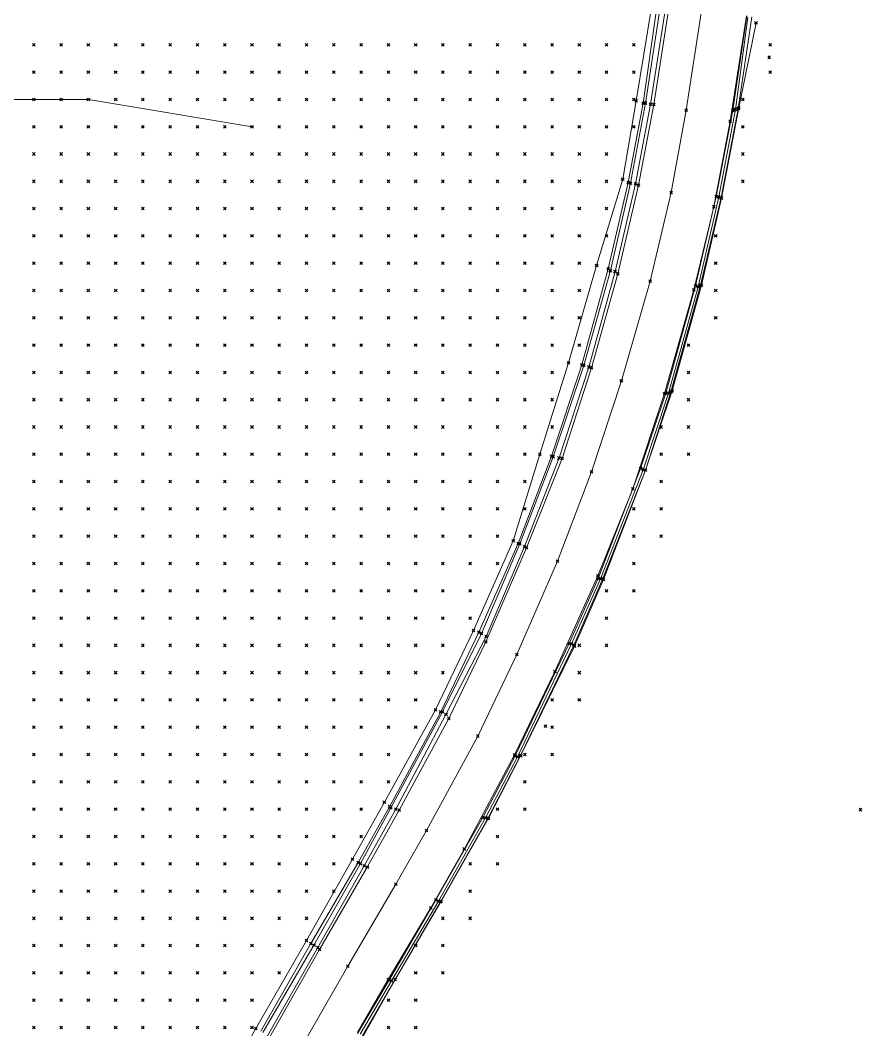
# Model space of a CAD drawing. Header units: metres. Extents: x 441556 to 446409, y 432338 to 461058.
# Drawn here: x 442477.4 to 442570, y 455363.2 to 455474.1 of the extents above; entities that cross this region are included whole.
import ezdxf

# ---------------------------------------------------------------- set-up
doc = ezdxf.new("R2010")
doc.units = ezdxf.units.M
doc.header["$MEASUREMENT"] = 0
doc.header["$PDMODE"] = 35
doc.header["$PDSIZE"] = 0.15
for name, color, linetype, lineweight in [('DTM-BRE-RevN_GRP_ CAROSABIL', 2, 'Continuous', 0), ('DTM-BRE-RevN_GRP_AX', 2, 'Continuous', 0), ('DTM-BRE-RevN_GRP_PARAPET BETON_SUS', 2, 'Continuous', 0), ('DTM-BRE-RevN_GRP_PARAPET METALIC', 2, 'Continuous', 0), ('DTM-BRE-RevN_GRP_SANT BETON JOS', 2, 'Continuous', 0), ('DTM-BRE-RevN_GRP_SANT BETON SUS', 2, 'Continuous', 0), ('DTM-BRE-RevN_GRP_TALUZ SUS', 2, 'Continuous', 0), ('DTM-BRE-RevN_YP_RevK_0YP', 1, 'Continuous', 0), ('DTM-NOK-RevN_LIDAR_co_lidar', 91, 'Continuous', 0), ('DTM-NOK-RevN_RTK', 32, 'Continuous', 0)]:
    doc.layers.add(name, color=color, linetype=linetype, lineweight=lineweight)

msp = doc.modelspace()

# ---------------------------------------------------------------- linework, layer by layer
at = {"layer": 'DTM-BRE-RevN_GRP_ CAROSABIL'}
for p, q in [((442548.684, 455475.194, 364.113), (442547.081, 455464.817, 364.076)), ((442557.282, 455474.566, 364.423), (442555.462, 455463.005, 364.367)), ((442547.081, 455464.817, 364.076), (442545.379, 455455.966, 364.063)), ((442555.462, 455463.005, 364.367), (442553.683, 455453.602, 364.303)), ((442545.379, 455455.966, 364.063), (442543.115, 455446.216, 364.08)), ((442553.683, 455453.602, 364.303), (442551.463, 455444.475, 364.274)), ((442543.115, 455446.216, 364.08), (442540.216, 455435.908, 364.086)), ((442551.463, 455444.475, 364.274), (442548.239, 455433.088, 364.287)), ((442540.216, 455435.908, 364.086), (442536.999, 455425.943, 364.107)), ((442548.239, 455433.088, 364.287), (442544.76, 455422.614, 364.322)), ((442536.999, 455425.943, 364.107), (442533.083, 455416.12, 364.114)), ((442544.76, 455422.614, 364.322), (442540.911, 455413.052, 364.333)), ((442533.083, 455416.12, 364.114), (442528.608, 455405.796, 364.16)), ((442540.911, 455413.052, 364.333), (442536.207, 455402.536, 364.339)), ((442528.608, 455405.796, 364.16), (442524.521, 455397.362, 364.124)), ((442536.207, 455402.536, 364.339), (442531.766, 455393.377, 364.387)), ((442524.521, 455397.362, 364.124), (442519.064, 455387.278, 364.154)), ((442531.766, 455393.377, 364.387), (442526.242, 455383.044, 364.381)), ((442519.064, 455387.278, 364.154), (442515.572, 455381.021, 364.156)), ((442526.242, 455383.044, 364.381), (442522.546, 455376.552, 364.353)), ((442515.572, 455381.021, 364.156), (442510.323, 455371.977, 364.179)), ((442522.546, 455376.552, 364.353), (442517.866, 455368.67, 364.267)), ((442510.323, 455371.977, 364.179), (442504.839, 455362.369, 364.205)), ((442517.866, 455368.67, 364.267), (442514.486, 455362.846, 364.226))]:
    msp.add_line(p, q, dxfattribs=at)
at = {"layer": 'DTM-BRE-RevN_GRP_AX'}
for p, q in [((442550.643, 455464.212, 364.195), (442552.289, 455474.905, 364.214)), ((442548.99, 455455.159, 364.174), (442550.643, 455464.212, 364.195)), ((442546.683, 455445.431, 364.163), (442548.99, 455455.159, 364.174)), ((442543.505, 455434.477, 364.155), (442546.683, 455445.431, 364.163)), ((442540.228, 455424.464, 364.214), (442543.505, 455434.477, 364.155)), ((442536.476, 455414.64, 364.196), (442540.228, 455424.464, 364.214)), ((442532.013, 455404.384, 364.225), (442536.476, 455414.64, 364.196)), ((442527.737, 455395.439, 364.232), (442532.013, 455404.384, 364.225)), ((442522.064, 455385.066, 364.247), (442527.737, 455395.439, 364.232)), ((442518.72, 455379.147, 364.247), (442522.064, 455385.066, 364.247)), ((442513.423, 455370.161, 364.275), (442518.72, 455379.147, 364.247)), ((442507.993, 455360.696, 364.287), (442513.423, 455370.161, 364.275))]:
    msp.add_line(p, q, dxfattribs=at)
at = {"layer": 'DTM-BRE-RevN_GRP_PARAPET BETON_SUS'}
for p, q in [((442557.299, 455474.582, 364.475), (442555.777, 455464.191, 364.562)), ((442556.364, 455464.354, 364.526), (442557.866, 455474.461, 364.493)), ((442555.777, 455464.191, 364.562), (442553.939, 455454.728, 364.554)), ((442554.464, 455454.595, 364.532), (442556.364, 455464.354, 364.526)), ((442553.939, 455454.728, 364.554), (442551.675, 455444.919, 364.5)), ((442552.222, 455444.975, 364.513), (442554.464, 455454.595, 364.532)), ((442551.675, 455444.919, 364.5), (442548.408, 455433.116, 364.49)), ((442548.963, 455433.246, 364.464), (442552.222, 455444.975, 364.513)), ((442548.408, 455433.116, 364.49), (442545.628, 455424.841, 364.502)), ((442546.153, 455424.664, 364.492), (442548.963, 455433.246, 364.464)), ((442545.628, 455424.841, 364.502), (442540.946, 455412.75, 364.55)), ((442541.46, 455412.738, 364.543), (442546.153, 455424.664, 364.492)), ((442540.946, 455412.75, 364.55), (442537.78, 455405.613, 364.541)), ((442538.298, 455405.423, 364.54), (442541.46, 455412.738, 364.543)), ((442537.78, 455405.613, 364.541), (442531.817, 455393.256, 364.647)), ((442532.426, 455393.315, 364.634), (442538.298, 455405.423, 364.54)), ((442531.817, 455393.256, 364.647), (442528.268, 455386.475, 364.62)), ((442528.81, 455386.367, 364.597), (442532.426, 455393.315, 364.634)), ((442528.268, 455386.475, 364.62), (442523.114, 455377.443, 364.583)), ((442523.622, 455377.234, 364.573), (442528.81, 455386.367, 364.597)), ((442523.114, 455377.443, 364.583), (442517.997, 455368.678, 364.607)), ((442518.638, 455368.674, 364.607), (442523.622, 455377.234, 364.573)), ((442517.997, 455368.678, 364.607), (442514.5, 455362.754, 364.588)), ((442515.025, 455362.48, 364.578), (442518.638, 455368.674, 364.607))]:
    msp.add_line(p, q, dxfattribs=at)
at = {"layer": 'DTM-BRE-RevN_GRP_PARAPET METALIC'}
for p, q in [((442556.051, 455464.296, 364.566), (442557.415, 455474.436, 364.5)), ((442554.231, 455454.671, 364.554), (442556.051, 455464.296, 364.566)), ((442551.942, 455444.792, 364.506), (442554.231, 455454.671, 364.554)), ((442548.706, 455433.104, 364.5), (442551.942, 455444.792, 364.506)), ((442545.894, 455424.677, 364.5), (442548.706, 455433.104, 364.5)), ((442541.2, 455412.726, 364.547), (442545.894, 455424.677, 364.5)), ((442538.023, 455405.57, 364.528), (442541.2, 455412.726, 364.547)), ((442532.093, 455393.142, 364.635), (442538.023, 455405.57, 364.528)), ((442528.568, 455386.464, 364.614), (442532.093, 455393.142, 364.635)), ((442523.398, 455377.296, 364.572), (442528.568, 455386.464, 364.614)), ((442518.24, 455368.534, 364.589), (442523.398, 455377.296, 364.572)), ((442514.783, 455362.688, 364.572), (442518.24, 455368.534, 364.589))]:
    msp.add_line(p, q, dxfattribs=at)
at = {"layer": 'DTM-BRE-RevN_GRP_SANT BETON JOS'}
for p, q in [((442546.169, 455464.992, 363.729), (442547.733, 455475.271, 363.7)), ((442544.523, 455456.174, 363.717), (442546.169, 455464.992, 363.729)), ((442542.295, 455446.573, 363.719), (442544.523, 455456.174, 363.717)), ((442539.378, 455436.163, 363.804), (442542.295, 455446.573, 363.719)), ((442536.009, 455426.107, 363.715), (442539.378, 455436.163, 363.804)), ((442532.329, 455416.554, 363.785), (442536.009, 455426.107, 363.715)), ((442528.128, 455406.694, 363.831), (442532.329, 455416.554, 363.785)), ((442523.846, 455398.101, 363.843), (442528.128, 455406.694, 363.831)), ((442518.165, 455387.547, 363.851), (442523.846, 455398.101, 363.843)), ((442514.806, 455381.416, 363.876), (442518.165, 455387.547, 363.851)), ((442509.704, 455372.448, 363.912), (442514.806, 455381.416, 363.876)), ((442504.074, 455362.854, 363.899), (442509.704, 455372.448, 363.912))]:
    msp.add_line(p, q, dxfattribs=at)
at = {"layer": 'DTM-BRE-RevN_GRP_SANT BETON SUS'}
for p, q in [((442545.9, 455464.987, 364.009), (442547.388, 455475.262, 363.973)), ((442546.699, 455464.869, 364.006), (442548.314, 455475.177, 364.023)), ((442544.257, 455456.256, 364.004), (442545.9, 455464.987, 364.009)), ((442545.06, 455456.113, 364.032), (442546.699, 455464.869, 364.006)), ((442542.05, 455446.768, 363.976), (442544.257, 455456.256, 364.004)), ((442542.81, 455446.486, 364.064), (442545.06, 455456.113, 364.032)), ((442539.166, 455436.221, 363.943), (442542.05, 455446.768, 363.976)), ((442539.923, 455435.985, 364.079), (442542.81, 455446.486, 364.064)), ((442535.829, 455426.191, 363.931), (442539.166, 455436.221, 363.943)), ((442536.652, 455425.99, 364.018), (442539.923, 455435.985, 364.079)), ((442532.161, 455416.587, 363.936), (442535.829, 455426.191, 363.931)), ((442532.859, 455416.278, 364.012), (442536.652, 455425.99, 364.018)), ((442527.822, 455406.837, 364.001), (442532.161, 455416.587, 363.936)), ((442528.644, 455406.378, 364.043), (442532.859, 455416.278, 364.012)), ((442523.639, 455398.111, 364.023), (442527.822, 455406.837, 364.001)), ((442524.222, 455397.807, 363.975), (442528.644, 455406.378, 364.043)), ((442518.009, 455387.674, 364.146), (442523.639, 455398.111, 364.023)), ((442518.693, 455387.396, 364.023), (442524.222, 455397.807, 363.975)), ((442514.572, 455381.528, 364.136), (442518.009, 455387.674, 364.146)), ((442515.237, 455381.188, 364.051), (442518.693, 455387.396, 364.023)), ((442509.346, 455372.655, 364.139), (442514.572, 455381.528, 364.136)), ((442510.142, 455372.202, 364.094), (442515.237, 455381.188, 364.051)), ((442503.844, 455363.008, 364.192), (442509.346, 455372.655, 364.139)), ((442504.6, 455362.479, 364.143), (442510.142, 455372.202, 364.094))]:
    msp.add_line(p, q, dxfattribs=at)
at = {"layer": 'DTM-BRE-RevN_GRP_TALUZ SUS'}
for p, q in [((442556.416, 455464.471, 363.957), (442558.313, 455473.802, 364.037)), ((442460.9, 455465.388, 424.63), (442484.894, 455465.388, 404.162)), ((442484.894, 455465.388, 404.162), (442502.89, 455462.389, 389.417)), ((442554.505, 455454.547, 363.915), (442556.416, 455464.471, 363.957)), ((442552.309, 455444.972, 363.859), (442554.505, 455454.547, 363.915)), ((442549.105, 455433.372, 363.701), (442552.309, 455444.972, 363.859)), ((442546.167, 455424.666, 363.659), (442549.105, 455433.372, 363.701)), ((442541.55, 455412.642, 363.821), (442546.167, 455424.666, 363.659)), ((442538.342, 455405.329, 363.894), (442541.55, 455412.642, 363.821)), ((442532.433, 455393.25, 363.971), (442538.342, 455405.329, 363.894)), ((442528.9, 455386.41, 363.965), (442532.433, 455393.25, 363.971)), ((442523.693, 455377.295, 363.915), (442528.9, 455386.41, 363.965)), ((442518.647, 455368.672, 364.056), (442523.693, 455377.295, 363.915)), ((442507.647, 455349.318, 364.027), (442518.647, 455368.672, 364.056))]:
    msp.add_line(p, q, dxfattribs=at)
at = {"layer": 'DTM-BRE-RevN_YP_RevK_0YP'}
for p, q in [((442546.839, 455475.473, 364.589), (442545.139, 455465.248, 364.623)), ((442545.139, 455465.248, 364.623), (442543.653, 455456.624, 364.511)), ((442543.653, 455456.624, 364.511), (442540.79, 455447.154, 364.587)), ((442540.79, 455447.154, 364.587), (442537.697, 455436.452, 364.437)), ((442537.697, 455436.452, 364.437), (442534.539, 455426.394, 364.471)), ((442534.539, 455426.394, 364.471), (442531.624, 455416.896, 364.381)), ((442531.624, 455416.896, 364.381), (442527.251, 455407.036, 364.382)), ((442527.251, 455407.036, 364.382), (442523.073, 455398.309, 364.639)), ((442523.073, 455398.309, 364.639), (442517.442, 455388.161, 364.696)), ((442517.442, 455388.161, 364.696), (442513.928, 455381.9, 364.551)), ((442513.928, 455381.9, 364.551), (442508.89, 455372.96, 364.679)), ((442508.89, 455372.96, 364.679), (442503.297, 455363.309, 364.839)), ((442503.297, 455363.309, 364.839), (442497.877, 455353.729, 366.388))]:
    msp.add_line(p, q, dxfattribs=at)
at = {"layer": 'DTM-NOK-RevN_LIDAR_co_lidar'}
for p in [(442478.896, 455471.387, 407.685), (442481.895, 455471.387, 404.922), (442484.894, 455471.387, 402.189), (442487.894, 455471.387, 399.543), (442490.893, 455471.387, 396.864), (442493.892, 455471.387, 394.413), (442496.892, 455471.387, 392.199), (442499.891, 455471.387, 389.911), (442502.89, 455471.387, 387.534), (442505.89, 455471.387, 385.25), (442508.889, 455471.387, 383.148), (442511.888, 455471.387, 381.174), (442514.888, 455471.387, 379.302), (442517.887, 455471.387, 377.632), (442520.886, 455471.387, 376.058), (442523.886, 455471.387, 374.39), (442526.885, 455471.387, 373.164), (442529.884, 455471.387, 371.941), (442532.884, 455471.387, 371.013), (442535.883, 455471.387, 370.101), (442538.882, 455471.387, 369.401), (442541.882, 455471.387, 368.723), (442544.881, 455471.387, 366.359), (442559.878, 455471.387, 364.777), (442478.896, 455468.387, 408.846), (442481.895, 455468.387, 406.212), (442484.894, 455468.387, 403.397), (442487.894, 455468.387, 400.574), (442490.893, 455468.387, 398.072), (442493.892, 455468.387, 395.66), (442496.892, 455468.387, 393.276), (442499.891, 455468.387, 390.873), (442502.89, 455468.387, 388.427), (442505.89, 455468.387, 386.035), (442508.889, 455468.387, 383.876), (442511.888, 455468.387, 381.823), (442514.888, 455468.387, 379.681), (442517.887, 455468.387, 377.647), (442520.886, 455468.387, 375.722), (442523.886, 455468.387, 373.892), (442526.885, 455468.387, 372.569), (442529.884, 455468.387, 371.392), (442532.884, 455468.387, 370.446), (442535.883, 455468.387, 369.749), (442538.882, 455468.387, 369.115), (442541.882, 455468.387, 368.425), (442544.881, 455468.387, 365.525), (442559.878, 455468.387, 364.821), (442478.896, 455465.388, 409.535), (442481.895, 455465.388, 406.876), (442484.894, 455465.388, 404.162), (442487.894, 455465.388, 401.407), (442490.893, 455465.388, 398.875), (442493.892, 455465.388, 396.497), (442496.892, 455465.388, 394.045), (442499.891, 455465.388, 391.573), (442502.89, 455465.388, 389.088), (442505.89, 455465.388, 386.616), (442508.889, 455465.388, 384.32), (442511.888, 455465.388, 382.122), (442514.888, 455465.388, 379.837), (442517.887, 455465.388, 377.529), (442520.886, 455465.388, 375.337), (442523.886, 455465.388, 373.589), (442526.885, 455465.388, 372.158), (442529.884, 455465.388, 370.889), (442532.884, 455465.388, 369.823), (442535.883, 455465.388, 369.115), (442538.882, 455465.388, 368.633), (442541.882, 455465.388, 368.041), (442544.881, 455465.388, 364.803), (442556.878, 455465.388, 364.674), (442478.896, 455462.389, 409.982), (442481.895, 455462.389, 407.35), (442484.894, 455462.389, 404.629), (442487.894, 455462.389, 401.891), (442490.893, 455462.389, 399.378), (442493.892, 455462.389, 397.02), (442496.892, 455462.389, 394.578), (442499.891, 455462.389, 391.985), (442502.89, 455462.389, 389.417), (442505.89, 455462.389, 386.947), (442508.889, 455462.389, 384.531), (442511.888, 455462.389, 382.178), (442514.888, 455462.389, 379.796), (442517.887, 455462.389, 377.294), (442520.886, 455462.389, 375.015), (442523.886, 455462.389, 373.302), (442526.885, 455462.389, 371.89), (442529.884, 455462.389, 370.441), (442532.884, 455462.389, 369.288), (442535.883, 455462.389, 368.416), (442538.882, 455462.389, 368.002), (442541.882, 455462.389, 367.364), (442544.881, 455462.389, 364.508), (442556.878, 455462.389, 364.488), (442478.896, 455459.389, 409.996), (442481.895, 455459.389, 407.537), (442484.894, 455459.389, 404.824), (442487.894, 455459.389, 402.245), (442490.893, 455459.389, 399.701), (442493.892, 455459.389, 397.189), (442496.892, 455459.389, 394.713), (442499.891, 455459.389, 392.055), (442502.89, 455459.389, 389.433), (442505.89, 455459.389, 386.973), (442508.889, 455459.389, 384.592), (442511.888, 455459.389, 382.173), (442514.888, 455459.389, 379.63), (442517.887, 455459.389, 377.166), (442520.886, 455459.389, 374.95), (442523.886, 455459.389, 372.993), (442526.885, 455459.389, 371.48), (442529.884, 455459.389, 369.866), (442532.884, 455459.389, 368.797), (442535.883, 455459.389, 367.802), (442538.882, 455459.389, 367.295), (442541.882, 455459.389, 366.532), (442556.878, 455459.389, 363.984), (442478.896, 455456.39, 409.759), (442481.895, 455456.39, 407.333), (442484.894, 455456.39, 404.844), (442487.894, 455456.39, 402.402), (442490.893, 455456.39, 399.784), (442493.892, 455456.39, 397.264), (442496.892, 455456.39, 394.655), (442499.891, 455456.39, 392.053), (442502.89, 455456.39, 389.505), (442505.89, 455456.39, 387.013), (442508.889, 455456.39, 384.574), (442511.888, 455456.39, 382.047), (442514.888, 455456.39, 379.527), (442517.887, 455456.39, 377.23), (442520.886, 455456.39, 374.905), (442523.886, 455456.39, 372.658), (442526.885, 455456.39, 370.915), (442529.884, 455456.39, 369.335), (442532.884, 455456.39, 368.102), (442535.883, 455456.39, 367.233), (442538.882, 455456.39, 366.812), (442541.882, 455456.39, 365.934), (442556.878, 455456.39, 363.121), (442478.896, 455453.391, 409.502), (442481.895, 455453.391, 407.163), (442484.894, 455453.391, 404.583), (442487.894, 455453.391, 401.945), (442490.893, 455453.391, 399.755), (442493.892, 455453.391, 397.373), (442496.892, 455453.391, 394.656), (442499.891, 455453.391, 392.022), (442502.89, 455453.391, 389.366), (442505.89, 455453.391, 386.803), (442508.889, 455453.391, 384.424), (442511.888, 455453.391, 381.933), (442514.888, 455453.391, 379.439), (442517.887, 455453.391, 377.067), (442520.886, 455453.391, 374.528), (442523.886, 455453.391, 372.331), (442526.885, 455453.391, 370.47), (442529.884, 455453.391, 368.942), (442532.884, 455453.391, 367.569), (442535.883, 455453.391, 366.893), (442538.882, 455453.391, 366.532), (442541.882, 455453.391, 365.096), (442478.896, 455450.391, 409.16), (442481.895, 455450.391, 406.845), (442484.894, 455450.391, 404.335), (442487.894, 455450.391, 401.663), (442490.893, 455450.391, 399.276), (442493.892, 455450.391, 396.805), (442496.892, 455450.391, 394.294), (442499.891, 455450.391, 391.764), (442502.89, 455450.391, 389.016), (442505.89, 455450.391, 386.432), (442508.889, 455450.391, 384.097), (442511.888, 455450.391, 381.697), (442514.888, 455450.391, 379.223), (442517.887, 455450.391, 376.665), (442520.886, 455450.391, 374.221), (442523.886, 455450.391, 372.123), (442526.885, 455450.391, 370.171), (442529.884, 455450.391, 368.538), (442532.884, 455450.391, 367.213), (442535.883, 455450.391, 366.511), (442538.882, 455450.391, 365.888), (442541.882, 455450.391, 364.611), (442553.879, 455450.391, 364.405), (442478.896, 455447.392, 408.882), (442481.895, 455447.392, 406.177), (442484.894, 455447.392, 403.843), (442487.894, 455447.392, 401.456), (442490.893, 455447.392, 398.971), (442493.892, 455447.392, 396.479), (442496.892, 455447.392, 393.92), (442499.891, 455447.392, 391.263), (442502.89, 455447.392, 388.577), (442505.89, 455447.392, 386.096), (442508.889, 455447.392, 383.872), (442511.888, 455447.392, 381.596), (442514.888, 455447.392, 379.08), (442517.887, 455447.392, 376.505), (442520.886, 455447.392, 374.136), (442523.886, 455447.392, 372.089), (442526.885, 455447.392, 370.062), (442529.884, 455447.392, 368.443), (442532.884, 455447.392, 366.768), (442535.883, 455447.392, 366.036), (442538.882, 455447.392, 365.524), (442553.879, 455447.392, 364.1), (442478.896, 455444.393, 408.333), (442481.895, 455444.393, 405.778), (442484.894, 455444.393, 403.383), (442487.894, 455444.393, 400.966), (442490.893, 455444.393, 398.542), (442493.892, 455444.393, 396.176), (442496.892, 455444.393, 393.774), (442499.891, 455444.393, 391.213), (442502.89, 455444.393, 388.621), (442505.89, 455444.393, 386.182), (442508.889, 455444.393, 383.923), (442511.888, 455444.393, 381.646), (442514.888, 455444.393, 379.156), (442517.887, 455444.393, 376.592), (442520.886, 455444.393, 374.246), (442523.886, 455444.393, 372.161), (442526.885, 455444.393, 369.94), (442529.884, 455444.393, 368.049), (442532.884, 455444.393, 366.423), (442535.883, 455444.393, 365.65), (442538.882, 455444.393, 365.207), (442553.879, 455444.393, 363.533), (442478.896, 455441.393, 407.655), (442481.895, 455441.393, 405.262), (442484.894, 455441.393, 402.795), (442487.894, 455441.393, 400.342), (442490.893, 455441.393, 398.125), (442493.892, 455441.393, 395.805), (442496.892, 455441.393, 393.358), (442499.891, 455441.393, 390.975), (442502.89, 455441.393, 388.667), (442505.89, 455441.393, 386.392), (442508.889, 455441.393, 383.945), (442511.888, 455441.393, 381.391), (442514.888, 455441.393, 379.013), (442517.887, 455441.393, 376.684), (442520.886, 455441.393, 374.314), (442523.886, 455441.393, 371.942), (442526.885, 455441.393, 369.705), (442529.884, 455441.393, 367.721), (442532.884, 455441.393, 366.158), (442535.883, 455441.393, 365.629), (442538.882, 455441.393, 365.068), (442553.879, 455441.393, 363.302), (442478.896, 455438.394, 407.003), (442481.895, 455438.394, 404.562), (442484.894, 455438.394, 402.173), (442487.894, 455438.394, 399.703), (442490.893, 455438.394, 397.336), (442493.892, 455438.394, 395.17), (442496.892, 455438.394, 392.998), (442499.891, 455438.394, 390.607), (442502.89, 455438.394, 388.367), (442505.89, 455438.394, 386.225), (442508.889, 455438.394, 383.807), (442511.888, 455438.394, 381.264), (442514.888, 455438.394, 378.875), (442517.887, 455438.394, 376.461), (442520.886, 455438.394, 373.938), (442523.886, 455438.394, 371.661), (442526.885, 455438.394, 369.321), (442529.884, 455438.394, 367.305), (442532.884, 455438.394, 365.982), (442535.883, 455438.394, 365.944), (442538.882, 455438.394, 364.532), (442550.88, 455438.394, 364.023), (442478.896, 455435.395, 406.244), (442481.895, 455435.395, 403.881), (442484.894, 455435.395, 401.439), (442487.894, 455435.395, 399.163), (442490.893, 455435.395, 396.915), (442493.892, 455435.395, 394.589), (442496.892, 455435.395, 392.327), (442499.891, 455435.395, 389.978), (442502.89, 455435.395, 387.684), (442505.89, 455435.395, 385.41), (442508.889, 455435.395, 383.145), (442511.888, 455435.395, 380.886), (442514.888, 455435.395, 378.578), (442517.887, 455435.395, 376.33), (442520.886, 455435.395, 373.978), (442523.886, 455435.395, 371.754), (442526.885, 455435.395, 369.56), (442529.884, 455435.395, 367.006), (442532.884, 455435.395, 365.682), (442535.883, 455435.395, 365.229), (442550.88, 455435.395, 363.642), (442478.896, 455432.395, 405.133), (442481.895, 455432.395, 402.735), (442484.894, 455432.395, 400.717), (442487.894, 455432.395, 398.442), (442490.893, 455432.395, 395.772), (442493.892, 455432.395, 393.214), (442496.892, 455432.395, 390.948), (442499.891, 455432.395, 388.754), (442502.89, 455432.395, 386.612), (442505.89, 455432.395, 384.555), (442508.889, 455432.395, 382.445), (442511.888, 455432.395, 380.328), (442514.888, 455432.395, 378.27), (442517.887, 455432.395, 376.109), (442520.886, 455432.395, 373.872), (442523.886, 455432.395, 371.367), (442526.885, 455432.395, 368.543), (442529.884, 455432.395, 366.824), (442532.884, 455432.395, 365.55), (442535.883, 455432.395, 364.97), (442550.88, 455432.395, 363.184), (442478.896, 455429.396, 404.858), (442481.895, 455429.396, 402.561), (442484.894, 455429.396, 400.162), (442487.894, 455429.396, 397.52), (442490.893, 455429.396, 394.795), (442493.892, 455429.396, 392.424), (442496.892, 455429.396, 390.061), (442499.891, 455429.396, 387.978), (442502.89, 455429.396, 386.038), (442505.89, 455429.396, 383.96), (442508.889, 455429.396, 381.799), (442511.888, 455429.396, 379.726), (442514.888, 455429.396, 377.77), (442517.887, 455429.396, 375.724), (442520.886, 455429.396, 373.439), (442523.886, 455429.396, 370.93), (442526.885, 455429.396, 368.469), (442529.884, 455429.396, 366.687), (442532.884, 455429.396, 365.428), (442535.883, 455429.396, 364.598), (442547.88, 455429.396, 363.695), (442550.88, 455429.396, 362.332), (442478.896, 455426.397, 404.398), (442481.895, 455426.397, 402.101), (442484.894, 455426.397, 399.63), (442487.894, 455426.397, 397.138), (442490.893, 455426.397, 394.452), (442493.892, 455426.397, 391.828), (442496.892, 455426.397, 389.452), (442499.891, 455426.397, 387.327), (442502.89, 455426.397, 385.232), (442505.89, 455426.397, 383.188), (442508.889, 455426.397, 381.143), (442511.888, 455426.397, 379.05), (442514.888, 455426.397, 376.982), (442517.887, 455426.397, 374.864), (442520.886, 455426.397, 372.716), (442523.886, 455426.397, 370.412), (442526.885, 455426.397, 368.423), (442529.884, 455426.397, 366.507), (442532.884, 455426.397, 365.426), (442547.88, 455426.397, 363.4), (442550.88, 455426.397, 361.751), (442478.896, 455423.397, 403.703), (442481.895, 455423.397, 401.402), (442484.894, 455423.397, 398.942), (442487.894, 455423.397, 396.447), (442490.893, 455423.397, 393.712), (442493.892, 455423.397, 391.283), (442496.892, 455423.397, 389.165), (442499.891, 455423.397, 387.127), (442502.89, 455423.397, 385.068), (442505.89, 455423.397, 382.935), (442508.889, 455423.397, 380.742), (442511.888, 455423.397, 378.563), (442514.888, 455423.397, 376.44), (442517.887, 455423.397, 374.313), (442520.886, 455423.397, 372.073), (442523.886, 455423.397, 369.911), (442526.885, 455423.397, 368.04), (442529.884, 455423.397, 366.274), (442532.884, 455423.397, 364.99), (442547.88, 455423.397, 362.622), (442478.896, 455420.398, 402.498), (442481.895, 455420.398, 400.698), (442484.894, 455420.398, 398.438), (442487.894, 455420.398, 395.901), (442490.893, 455420.398, 393.472), (442493.892, 455420.398, 391.419), (442496.892, 455420.398, 389.377), (442499.891, 455420.398, 387.317), (442502.89, 455420.398, 385.161), (442505.89, 455420.398, 382.965), (442508.889, 455420.398, 380.885), (442511.888, 455420.398, 378.786), (442514.888, 455420.398, 376.527), (442517.887, 455420.398, 374.255), (442520.886, 455420.398, 372.029), (442523.886, 455420.398, 369.712), (442526.885, 455420.398, 367.552), (442529.884, 455420.398, 365.844), (442532.884, 455420.398, 364.632), (442544.881, 455420.398, 363.641), (442547.88, 455420.398, 361.912), (442478.896, 455417.399, 401.441), (442481.895, 455417.399, 399.445), (442484.894, 455417.399, 397.397), (442487.894, 455417.399, 395.156), (442490.893, 455417.399, 393.003), (442493.892, 455417.399, 391.254), (442496.892, 455417.399, 389.38), (442499.891, 455417.399, 387.323), (442502.89, 455417.399, 385.223), (442505.89, 455417.399, 382.998), (442508.889, 455417.399, 380.762), (442511.888, 455417.399, 378.622), (442514.888, 455417.399, 376.401), (442517.887, 455417.399, 374.055), (442520.886, 455417.399, 371.665), (442523.886, 455417.399, 369.247), (442526.885, 455417.399, 367.068), (442529.884, 455417.399, 365.382), (442544.881, 455417.399, 363.095), (442547.88, 455417.399, 361.141), (442478.896, 455414.399, 400.683), (442481.895, 455414.399, 398.601), (442484.894, 455414.399, 396.607), (442487.894, 455414.399, 394.4), (442490.893, 455414.399, 392.242), (442493.892, 455414.399, 390.441), (442496.892, 455414.399, 388.823), (442499.891, 455414.399, 386.977), (442502.89, 455414.399, 384.989), (442505.89, 455414.399, 382.794), (442508.889, 455414.399, 380.397), (442511.888, 455414.399, 378.159), (442514.888, 455414.399, 376.004), (442517.887, 455414.399, 373.61), (442520.886, 455414.399, 371.134), (442523.886, 455414.399, 368.635), (442526.885, 455414.399, 366.46), (442529.884, 455414.399, 364.829), (442544.881, 455414.399, 362.598), (442478.896, 455411.4, 399.668), (442481.895, 455411.4, 397.643), (442484.894, 455411.4, 395.756), (442487.894, 455411.4, 393.984), (442490.893, 455411.4, 391.901), (442493.892, 455411.4, 389.787), (442496.892, 455411.4, 387.868), (442499.891, 455411.4, 385.965), (442502.89, 455411.4, 384.042), (442505.89, 455411.4, 382.083), (442508.889, 455411.4, 379.874), (442511.888, 455411.4, 377.665), (442514.888, 455411.4, 375.571), (442517.887, 455411.4, 373.128), (442520.886, 455411.4, 370.569), (442523.886, 455411.4, 367.983), (442526.885, 455411.4, 365.751), (442541.882, 455411.4, 363.851), (442544.881, 455411.4, 362.146), (442478.896, 455408.401, 398.405), (442481.895, 455408.401, 396.403), (442484.894, 455408.401, 394.702), (442487.894, 455408.401, 393.001), (442490.893, 455408.401, 391.227), (442493.892, 455408.401, 389.295), (442496.892, 455408.401, 387.175), (442499.891, 455408.401, 384.937), (442502.89, 455408.401, 382.727), (442505.89, 455408.401, 380.766), (442508.889, 455408.401, 378.794), (442511.888, 455408.401, 376.754), (442514.888, 455408.401, 374.786), (442517.887, 455408.401, 372.514), (442520.886, 455408.401, 369.962), (442523.886, 455408.401, 367.238), (442526.885, 455408.401, 365.052), (442541.882, 455408.401, 363.388), (442478.896, 455405.401, 397.012), (442481.895, 455405.401, 395.068), (442484.894, 455405.401, 393.405), (442487.894, 455405.401, 391.589), (442490.893, 455405.401, 390.003), (442493.892, 455405.401, 388.334), (442496.892, 455405.401, 386.56), (442499.891, 455405.401, 384.536), (442502.89, 455405.401, 382.251), (442505.89, 455405.401, 380.023), (442508.889, 455405.401, 377.93), (442511.888, 455405.401, 375.909), (442514.888, 455405.401, 373.877), (442517.887, 455405.401, 371.634), (442520.886, 455405.401, 369.153), (442523.886, 455405.401, 366.408), (442538.882, 455405.401, 364.095), (442541.882, 455405.401, 362.672), (442478.896, 455402.402, 395.146), (442481.895, 455402.402, 393.475), (442484.894, 455402.402, 391.629), (442487.894, 455402.402, 390.151), (442490.893, 455402.402, 388.744), (442493.892, 455402.402, 387.087), (442496.892, 455402.402, 385.624), (442499.891, 455402.402, 383.993), (442502.89, 455402.402, 382.04), (442505.89, 455402.402, 379.879), (442508.889, 455402.402, 377.684), (442511.888, 455402.402, 375.578), (442514.888, 455402.402, 373.31), (442517.887, 455402.402, 370.79), (442520.886, 455402.402, 368.23), (442523.886, 455402.402, 365.623), (442538.882, 455402.402, 363.953), (442478.896, 455399.403, 392.769), (442481.895, 455399.403, 391.475), (442484.894, 455399.403, 389.669), (442487.894, 455399.403, 388.42), (442490.893, 455399.403, 387.315), (442493.892, 455399.403, 385.896), (442496.892, 455399.403, 384.464), (442499.891, 455399.403, 382.84), (442502.89, 455399.403, 381.136), (442505.89, 455399.403, 379.289), (442508.889, 455399.403, 377.184), (442511.888, 455399.403, 375.009), (442514.888, 455399.403, 372.631), (442517.887, 455399.403, 369.934), (442520.886, 455399.403, 367.263), (442535.883, 455399.403, 364.429), (442538.882, 455399.403, 363.866), (442478.896, 455396.403, 390.711), (442481.895, 455396.403, 389.249), (442484.894, 455396.403, 387.653), (442487.894, 455396.403, 386.381), (442490.893, 455396.403, 385.421), (442493.892, 455396.403, 384.434), (442496.892, 455396.403, 383.093), (442499.891, 455396.403, 381.578), (442502.89, 455396.403, 380.028), (442505.89, 455396.403, 378.202), (442508.889, 455396.403, 376.053), (442511.888, 455396.403, 373.798), (442514.888, 455396.403, 371.336), (442517.887, 455396.403, 368.591), (442520.886, 455396.403, 366.062), (442535.883, 455396.403, 364.243), (442478.896, 455393.404, 389.799), (442481.895, 455393.404, 387.721), (442484.894, 455393.404, 385.814), (442487.894, 455393.404, 384.35), (442490.893, 455393.404, 383.283), (442493.892, 455393.404, 382.438), (442496.892, 455393.404, 381.401), (442499.891, 455393.404, 380.262), (442502.89, 455393.404, 378.831), (442505.89, 455393.404, 376.827), (442508.889, 455393.404, 374.642), (442511.888, 455393.404, 372.381), (442514.888, 455393.404, 369.728), (442517.887, 455393.404, 367.01), (442532.884, 455393.404, 364.267), (442535.883, 455393.404, 363.381), (442478.896, 455390.405, 389.698), (442481.895, 455390.405, 387.495), (442484.894, 455390.405, 385.211), (442487.894, 455390.405, 383.176), (442490.893, 455390.405, 381.597), (442493.892, 455390.405, 380.25), (442496.892, 455390.405, 379.312), (442499.891, 455390.405, 378.561), (442502.89, 455390.405, 377.29), (442505.89, 455390.405, 375.305), (442508.889, 455390.405, 373.115), (442511.888, 455390.405, 370.699), (442514.888, 455390.405, 367.966), (442517.887, 455390.405, 365.711), (442532.884, 455390.405, 363.636), (442478.896, 455387.405, 389.421), (442481.895, 455387.405, 387.303), (442484.894, 455387.405, 385.109), (442487.894, 455387.405, 383.066), (442490.893, 455387.405, 381.017), (442493.892, 455387.405, 378.94), (442496.892, 455387.405, 377.25), (442499.891, 455387.405, 376.143), (442502.89, 455387.405, 375.107), (442505.89, 455387.405, 373.532), (442508.889, 455387.405, 371.393), (442511.888, 455387.405, 368.869), (442514.888, 455387.405, 366.334), (442529.884, 455387.405, 364.171), (442532.884, 455387.405, 362.939), (442478.896, 455384.406, 388.934), (442481.895, 455384.406, 386.769), (442484.894, 455384.406, 384.904), (442487.894, 455384.406, 383.121), (442490.893, 455384.406, 381.072), (442493.892, 455384.406, 378.78), (442496.892, 455384.406, 376.394), (442499.891, 455384.406, 374.556), (442502.89, 455384.406, 373.149), (442505.89, 455384.406, 371.67), (442508.889, 455384.406, 369.661), (442511.888, 455384.406, 367.299), (442514.888, 455384.406, 365.367), (442529.884, 455384.406, 363.672), (442478.896, 455381.407, 388.537), (442481.895, 455381.407, 386.501), (442484.894, 455381.407, 384.464), (442487.894, 455381.407, 382.54), (442490.893, 455381.407, 380.487), (442493.892, 455381.407, 378.435), (442496.892, 455381.407, 376.206), (442499.891, 455381.407, 373.872), (442502.89, 455381.407, 371.686), (442505.89, 455381.407, 369.863), (442508.889, 455381.407, 368.083), (442511.888, 455381.407, 366.062), (442526.885, 455381.407, 363.932), (442529.884, 455381.407, 362.746), (442478.896, 455378.407, 388.488), (442481.895, 455378.407, 386.405), (442484.894, 455378.407, 384.331), (442487.894, 455378.407, 382.006), (442490.893, 455378.407, 379.916), (442493.892, 455378.407, 377.645), (442496.892, 455378.407, 375.343), (442499.891, 455378.407, 372.972), (442502.89, 455378.407, 370.864), (442505.89, 455378.407, 368.963), (442508.889, 455378.407, 366.896), (442511.888, 455378.407, 365.09), (442526.885, 455378.407, 363.163), (442478.896, 455375.408, 388.131), (442481.895, 455375.408, 386.099), (442484.894, 455375.408, 383.787), (442487.894, 455375.408, 381.48), (442490.893, 455375.408, 379.124), (442493.892, 455375.408, 376.847), (442496.892, 455375.408, 374.234), (442499.891, 455375.408, 371.73), (442502.89, 455375.408, 369.834), (442505.89, 455375.408, 368.121), (442508.889, 455375.408, 366.078), (442523.886, 455375.408, 363.636), (442526.885, 455375.408, 362.331), (442478.896, 455372.408, 387.104), (442481.895, 455372.408, 384.642), (442484.894, 455372.408, 382.265), (442487.894, 455372.408, 380.11), (442490.893, 455372.408, 378.081), (442493.892, 455372.408, 375.419), (442496.892, 455372.408, 372.811), (442499.891, 455372.408, 370.647), (442502.89, 455372.408, 368.848), (442505.89, 455372.408, 366.808), (442520.886, 455372.408, 364.004), (442523.886, 455372.408, 362.847), (442478.896, 455369.409, 385.891), (442481.895, 455369.409, 383.386), (442484.894, 455369.409, 381.265), (442487.894, 455369.409, 379.076), (442490.893, 455369.409, 376.819), (442493.892, 455369.409, 374.116), (442496.892, 455369.409, 371.647), (442499.891, 455369.409, 369.629), (442502.89, 455369.409, 367.895), (442505.89, 455369.409, 365.831), (442520.886, 455369.409, 363.508), (442523.886, 455369.409, 362.69), (442478.896, 455366.41, 385.319), (442481.895, 455366.41, 382.677), (442484.894, 455366.41, 379.914), (442487.894, 455366.41, 377.758), (442490.893, 455366.41, 375.627), (442493.892, 455366.41, 373.075), (442496.892, 455366.41, 370.61), (442499.891, 455366.41, 368.681), (442502.89, 455366.41, 366.633), (442517.887, 455366.41, 364.125), (442520.886, 455366.41, 363.419), (442478.896, 455363.41, 384.38), (442481.895, 455363.41, 381.938), (442484.894, 455363.41, 379.341), (442487.894, 455363.41, 376.786), (442490.893, 455363.41, 373.971), (442493.892, 455363.41, 371.694), (442496.892, 455363.41, 369.64), (442499.891, 455363.41, 367.787), (442502.89, 455363.41, 365.687), (442517.887, 455363.41, 364.066), (442520.886, 455363.41, 363.445)]:
    msp.add_point(p, dxfattribs=at)
at = {"layer": 'DTM-NOK-RevN_RTK'}
for p in [(442558.313, 455473.802, 364.037), (442559.751, 455470.013, 364.456), (442545.139, 455465.248, 364.623), (442545.9, 455464.987, 364.009), (442546.169, 455464.992, 363.729), (442546.699, 455464.869, 364.006), (442547.081, 455464.817, 364.076), (442556.416, 455464.471, 363.957), (442550.643, 455464.212, 364.195), (442555.777, 455464.191, 364.562), (442556.051, 455464.296, 364.566), (442556.364, 455464.354, 364.526), (442555.462, 455463.005, 364.367), (442543.653, 455456.624, 364.511), (442544.257, 455456.256, 364.004), (442544.523, 455456.174, 363.717), (442545.06, 455456.113, 364.032), (442545.379, 455455.966, 364.063), (442548.99, 455455.159, 364.174), (442553.939, 455454.728, 364.554), (442554.231, 455454.671, 364.554), (442554.464, 455454.595, 364.532), (442554.505, 455454.547, 363.915), (442553.683, 455453.602, 364.303), (442540.79, 455447.154, 364.587), (442542.05, 455446.768, 363.976), (442542.295, 455446.573, 363.719), (442542.81, 455446.486, 364.064), (442543.115, 455446.216, 364.08), (442546.683, 455445.431, 364.163), (442551.463, 455444.475, 364.274), (442551.675, 455444.919, 364.5), (442551.942, 455444.792, 364.506), (442552.222, 455444.975, 364.513), (442552.309, 455444.972, 363.859), (442537.697, 455436.452, 364.437), (442539.166, 455436.221, 363.943), (442539.378, 455436.163, 363.804), (442539.923, 455435.985, 364.079), (442540.216, 455435.908, 364.086), (442543.505, 455434.477, 364.155), (442549.105, 455433.372, 363.701), (442548.239, 455433.088, 364.287), (442548.408, 455433.116, 364.49), (442548.706, 455433.104, 364.5), (442548.963, 455433.246, 364.464), (442534.539, 455426.394, 364.471), (442535.829, 455426.191, 363.931), (442536.009, 455426.107, 363.715), (442536.652, 455425.99, 364.018), (442536.999, 455425.943, 364.107), (442545.628, 455424.841, 364.502), (442545.894, 455424.677, 364.5), (442546.153, 455424.664, 364.492), (442546.167, 455424.666, 363.659), (442540.228, 455424.464, 364.214), (442544.76, 455422.614, 364.322), (442531.624, 455416.896, 364.381), (442532.161, 455416.587, 363.936), (442532.329, 455416.554, 363.785), (442532.859, 455416.278, 364.012), (442533.083, 455416.12, 364.114), (442536.476, 455414.64, 364.196), (442540.911, 455413.052, 364.333), (442540.946, 455412.75, 364.55), (442541.2, 455412.726, 364.547), (442541.46, 455412.738, 364.543), (442541.55, 455412.642, 363.821), (442527.251, 455407.036, 364.382), (442527.822, 455406.837, 364.001), (442528.128, 455406.694, 363.831), (442528.608, 455405.796, 364.16), (442528.644, 455406.378, 364.043), (442537.78, 455405.613, 364.541), (442538.023, 455405.57, 364.528), (442538.298, 455405.423, 364.54), (442538.342, 455405.329, 363.894), (442532.013, 455404.384, 364.225), (442536.207, 455402.536, 364.339), (442523.073, 455398.309, 364.639), (442523.639, 455398.111, 364.023), (442523.846, 455398.101, 363.843), (442524.222, 455397.807, 363.975), (442524.521, 455397.362, 364.124), (442535.162, 455396.518, 364.087), (442527.737, 455395.439, 364.232), (442531.766, 455393.377, 364.387), (442531.817, 455393.256, 364.647), (442532.093, 455393.142, 364.635), (442532.426, 455393.315, 364.634), (442532.433, 455393.25, 363.971), (442517.442, 455388.161, 364.696), (442518.009, 455387.674, 364.146), (442518.165, 455387.547, 363.851), (442518.693, 455387.396, 364.023), (442519.064, 455387.278, 364.154), (442569.8, 455387.347, 355.641), (442528.268, 455386.475, 364.62), (442528.568, 455386.464, 364.614), (442528.81, 455386.367, 364.597), (442528.9, 455386.41, 363.965), (442522.064, 455385.066, 364.247), (442526.242, 455383.044, 364.381), (442513.928, 455381.9, 364.551), (442514.572, 455381.528, 364.136), (442514.806, 455381.416, 363.876), (442515.237, 455381.188, 364.051), (442515.572, 455381.021, 364.156), (442518.72, 455379.147, 364.247), (442523.114, 455377.443, 364.583), (442523.398, 455377.296, 364.572), (442523.622, 455377.234, 364.573), (442523.693, 455377.295, 363.915), (442522.546, 455376.552, 364.353), (442508.89, 455372.96, 364.679), (442509.346, 455372.655, 364.139), (442509.704, 455372.448, 363.912), (442510.142, 455372.202, 364.094), (442510.323, 455371.977, 364.179), (442513.423, 455370.161, 364.275), (442517.866, 455368.67, 364.267), (442517.997, 455368.678, 364.607), (442518.24, 455368.534, 364.589), (442518.638, 455368.674, 364.607), (442518.647, 455368.672, 364.056), (442503.297, 455363.309, 364.839)]:
    msp.add_point(p, dxfattribs=at)

doc.saveas('drawing.dxf')
